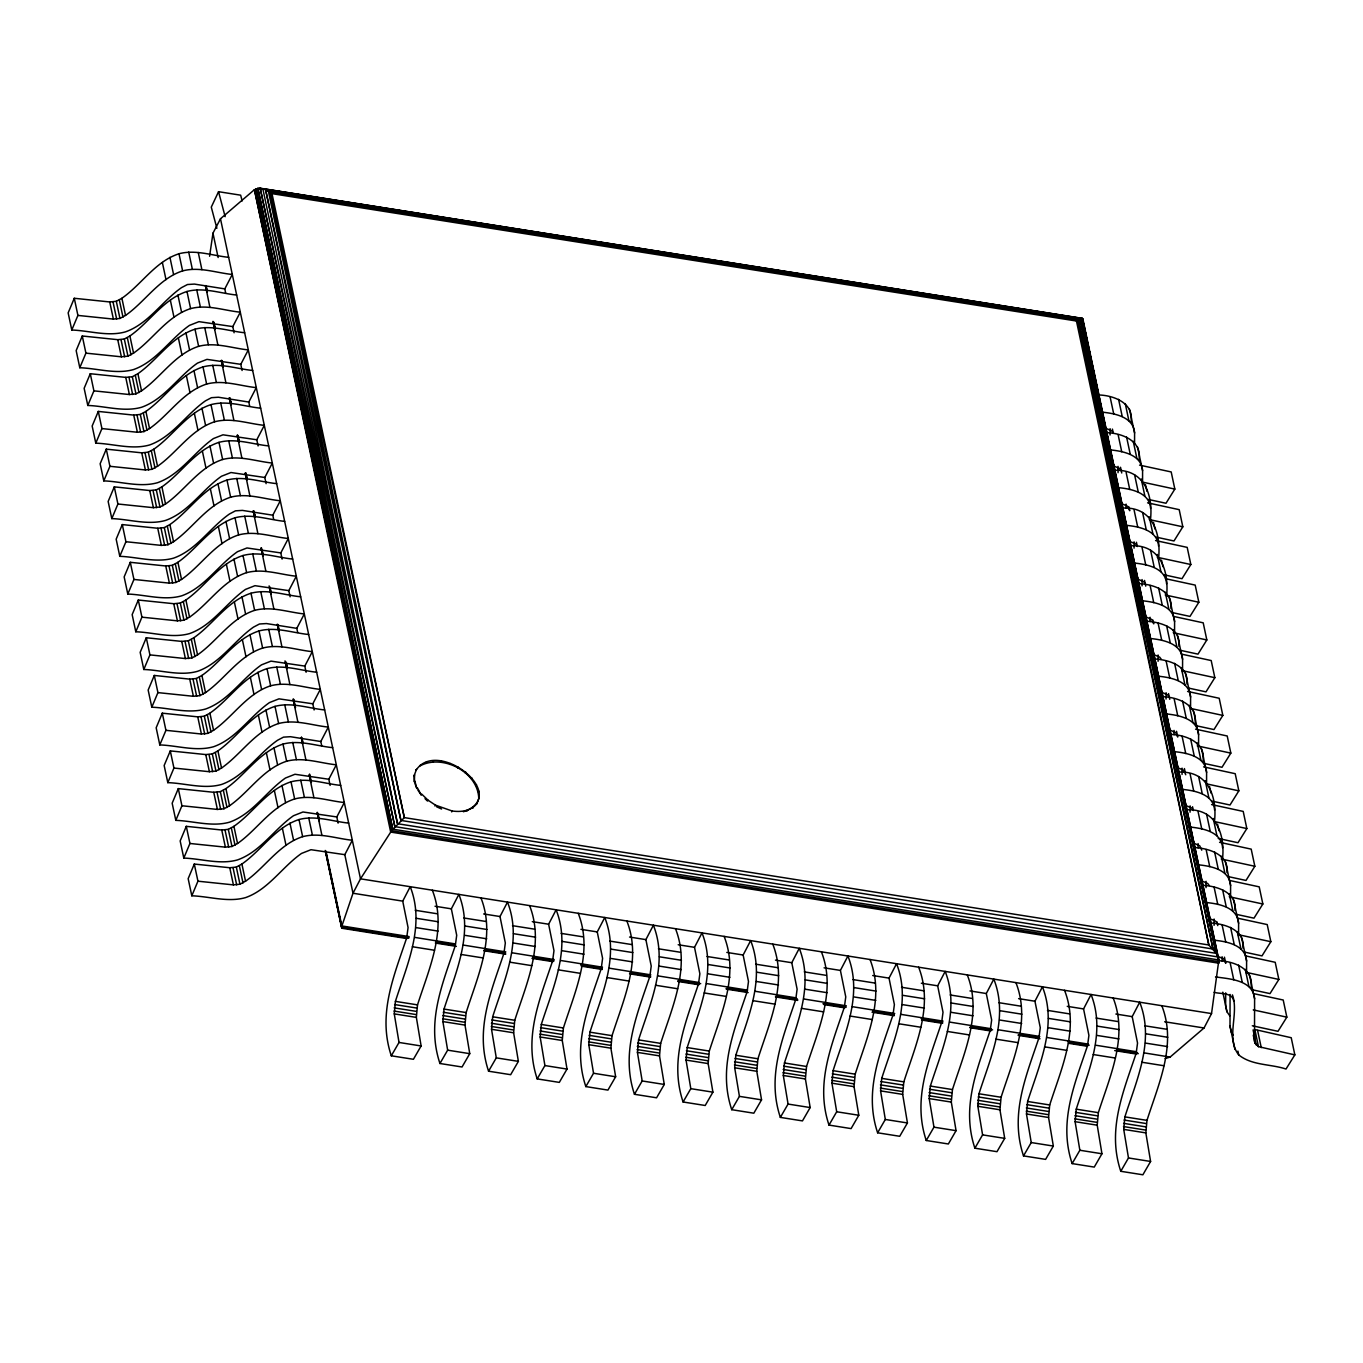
<?xml version="1.0" encoding="UTF-8"?>
<svg xmlns="http://www.w3.org/2000/svg" width="1363" height="1363" viewBox="0 0 1363 1363"><rect width="100%" height="100%" fill="white"/><g stroke="black" fill="none" stroke-linecap="round" stroke-linejoin="round"><path stroke-width="1.5" d="M1110.061 435.001L1110.078 428.663M1113.656 469.008L1113.656 464.783M1118.052 472.705L1118.069 466.385M1126.059 508.331L1126.077 504.106M1129.654 544.45L1129.671 540.225M1130.932 422.155C1134.561 403.073 1113.418 395.083 1097.948 394.963M1134.067 548.147L1134.084 541.827M1134.561 443.52L1134.595 432.974L1129.501 409.258M1137.662 582.171L1137.662 577.946M1138.94 459.876C1142.569 440.794 1121.425 432.804 1105.938 432.684M1142.058 585.869L1142.075 579.548M1142.569 481.241L1142.586 470.695L1137.509 446.962M1145.653 621.988L1145.653 617.78M1150.065 621.477L1150.082 617.269M1150.559 518.962C1153.166 493.202 1143.046 468.548 1113.946 470.405M1158.073 661.311L1158.09 654.99M1158.567 558.796C1161.225 532.763 1152.229 506.048 1121.953 508.126M1166.064 699.032L1166.081 692.694M1166.558 596.517C1169.215 570.484 1160.237 543.769 1129.944 545.83M1170.953 608.648C1173.339 590.4 1152.399 584.063 1137.952 583.551M1174.071 734.64L1174.088 730.415M1174.565 632.125L1174.599 621.579L1169.505 597.846M1178.944 646.369C1181.346 628.122 1160.407 621.784 1145.942 621.272M1182.062 774.457L1182.079 768.136M1182.556 671.942L1182.59 659.3L1177.513 635.567M1185.657 808.48L1185.674 804.255M1186.952 684.09C1189.354 665.843 1168.415 659.488 1153.95 658.993M1190.069 812.178L1190.086 805.857M1190.563 707.55L1190.598 697.021L1185.52 673.288M1193.664 846.202L1193.681 841.976M1194.942 723.906C1198.571 704.824 1177.428 696.834 1161.957 696.714M1198.077 847.786L1198.094 843.578M1198.571 745.271L1198.605 734.725L1193.511 710.992M1201.655 886.018L1201.672 881.81M1202.95 761.627C1206.579 742.545 1185.435 734.555 1169.948 734.436M1206.068 887.62L1206.085 881.299M1206.579 782.992L1206.596 772.446L1201.519 748.713M1209.663 921.627L1209.68 917.418M1214.075 925.341L1214.092 919.02M1214.569 820.713C1217.176 794.953 1207.056 770.299 1177.956 772.157M1222.083 960.949L1222.083 956.741M1222.577 858.434C1225.167 832.674 1215.063 808.02 1185.963 809.878M1225.678 992.86L1225.644 1005.502L1226.921 1011.738L1229.767 1015.81M1226.956 872.678C1229.358 854.431 1208.419 848.093 1193.954 847.582M1233.191 1035.028L1231.3 1032.302L1230.005 1026.083L1230.09 994.445M1230.568 898.251L1230.602 885.609L1225.524 861.876M1232.425 994.871C1239.257 1013.919 1225.558 1038.01 1238.711 1054.894C1251.898 1065.627 1270.555 1063.89 1286.008 1069.035L1294.85 1054.877L1291.221 1037.72L1254.846 1029.508L1258.475 1046.648L1294.85 1054.877M1234.963 910.399C1237.348 892.152 1216.409 885.814 1201.962 885.303M1238.575 935.972L1238.609 923.33L1233.515 899.597M1242.954 948.12C1245.356 929.873 1224.417 923.518 1209.952 923.024M1246.566 973.693L1246.6 961.051L1241.523 937.318M1250.961 987.936C1254.573 968.854 1233.43 960.864 1217.96 960.745M1249.513 975.039L1254.607 998.772L1254.488 1040.94L1254.965 1043.172L1258.475 1046.648M391.3 1055.797L399.018 1042.456L394.265 1013.885L395.406 1001.379C407.06 964.697 425.426 925.443 410.229 886.7L402.732 901.13L408.065 927.573L406.702 937.829C393.532 977.084 377.517 1014.481 391.3 1055.797L413.415 1059.29L421.116 1045.966L416.362 1017.394L417.521 1004.872C429.175 968.19 447.541 928.936 432.344 890.209M439.942 1063.498L447.643 1050.157L442.89 1021.586L444.031 1009.08C455.702 972.398 474.068 933.144 458.871 894.401L451.357 908.831L456.707 935.274L455.327 945.53C442.157 984.785 426.159 1022.182 439.942 1063.498L462.04 1066.99L469.758 1053.667L465.004 1025.095L466.146 1012.573C477.8 975.891 496.166 936.637 480.969 897.91M488.567 1071.199L496.285 1057.858L491.532 1029.286L492.673 1016.781C504.327 980.099 522.693 940.828 507.496 902.102L500 916.532L505.332 942.975L503.969 953.231C490.782 992.485 474.784 1029.883 488.567 1071.199L510.665 1074.691L518.383 1061.368L513.63 1032.796L514.771 1020.274C526.442 983.592 544.808 944.338 529.594 905.611M537.192 1078.9L544.91 1065.559L540.157 1036.987L541.298 1024.465C552.969 987.8 571.336 948.529 556.121 909.803L548.625 924.216L553.974 950.675L552.594 960.932C539.424 1000.186 523.409 1037.567 537.192 1078.9L559.307 1082.392L567.008 1069.069L562.272 1040.497L563.413 1027.975C575.067 991.293 593.433 952.038 578.236 913.312M585.834 1086.584L593.535 1073.26L588.782 1044.688L589.94 1032.166C601.594 995.501 619.961 956.23 604.763 917.503L597.25 931.917L602.599 958.376L601.219 968.633C588.049 1007.887 572.051 1045.268 585.834 1086.584L607.932 1090.093L615.65 1076.77L610.897 1048.181L612.038 1035.676C623.692 998.994 642.058 959.739 626.861 921.013M634.459 1094.285L642.177 1080.961L637.424 1052.389L638.566 1039.867C650.219 1003.202 668.586 963.931 653.388 925.204L645.892 939.618L651.224 966.077L649.861 976.317C636.674 1015.588 620.676 1052.969 634.459 1094.285L656.574 1097.794L664.275 1084.454L659.522 1055.882L660.663 1043.377C672.334 1006.695 690.7 967.44 675.503 928.714M683.084 1101.986L690.802 1088.662L686.049 1060.09L687.191 1047.568C698.861 1010.903 717.228 971.632 702.013 932.905L694.517 947.319L699.866 973.778L698.486 984.018C685.316 1023.289 669.301 1060.67 683.084 1101.986L705.199 1105.495L712.9 1092.155L708.164 1063.583L709.305 1051.077C720.959 1014.396 739.325 975.141 724.128 936.398M731.727 1109.686L739.428 1096.363L734.691 1067.791L735.833 1055.269C747.486 1018.604 765.853 979.333 750.655 940.606L743.142 955.02L748.491 981.479L747.111 991.719C733.941 1030.99 717.943 1068.371 731.727 1109.686L753.824 1113.196L761.542 1099.856L756.789 1071.284L757.93 1058.778C769.584 1022.097 787.95 982.842 772.753 944.099M780.352 1117.387L788.07 1104.064L783.316 1075.492L784.458 1062.97C796.111 1026.288 814.478 987.033 799.28 948.307L791.784 962.721L797.116 989.18L795.753 999.42C782.583 1038.691 766.568 1076.071 780.352 1117.387L802.466 1120.897L810.167 1107.557L805.414 1078.985L806.555 1066.479C818.226 1029.798 836.592 990.526 821.395 951.8M828.994 1125.088L836.695 1111.765L831.941 1083.193L833.083 1070.671C844.753 1033.989 863.12 994.734 847.922 956.008L840.409 970.422L845.759 996.881L844.379 1007.121C831.209 1046.375 815.193 1083.772 828.994 1125.088L851.091 1128.598L858.792 1115.258L854.056 1086.686L855.197 1074.163C866.851 1037.499 885.217 998.227 870.02 959.501M877.619 1132.789L885.32 1119.466L880.583 1090.894L881.725 1078.372C893.378 1041.69 911.745 1002.435 896.547 963.709L889.034 978.123L894.384 1004.582L893.021 1014.822C879.834 1054.076 863.835 1091.473 877.619 1132.789L899.716 1136.282L907.434 1122.959L902.681 1094.387L903.822 1081.864C915.493 1045.2 933.859 1005.928 918.645 967.202M926.244 1140.49L933.962 1127.167L929.208 1098.595L930.35 1086.072C942.003 1049.391 960.37 1010.136 945.172 971.41L937.676 985.824L943.009 1012.283L941.646 1022.523C928.476 1061.777 912.46 1099.174 926.244 1140.49L948.358 1143.983L956.059 1130.66L951.306 1102.088L952.464 1089.565C964.118 1052.9 982.484 1013.629 967.287 974.903M974.886 1148.191L982.587 1134.868L977.833 1106.279L978.975 1093.773C990.645 1057.092 1009.012 1017.837 993.814 979.111L986.301 993.525L991.651 1019.984L990.271 1030.224C977.101 1069.478 961.102 1106.875 974.886 1148.191L996.983 1151.684L1004.701 1138.361L999.948 1109.789L1001.089 1097.266C1012.743 1060.601 1031.11 1021.33 1015.912 982.604M1023.511 1155.892L1031.229 1142.552L1026.475 1113.98L1027.617 1101.474C1039.27 1064.793 1057.637 1025.538 1042.439 986.812L1034.943 1001.226L1040.276 1027.685L1038.913 1037.925C1025.726 1077.179 1009.727 1114.576 1023.511 1155.892L1045.608 1159.385L1053.326 1146.062L1048.573 1117.49L1049.714 1104.967C1061.385 1068.302 1079.752 1029.031 1064.537 990.305M1072.136 1163.593L1079.854 1150.253L1075.1 1121.681L1076.242 1109.175C1087.913 1072.494 1106.279 1033.239 1091.064 994.496L1083.568 1008.927L1088.918 1035.369L1087.538 1045.625C1074.368 1084.88 1058.352 1122.277 1072.136 1163.593L1094.25 1167.086L1101.951 1153.762L1097.215 1125.191L1098.357 1112.668C1110.01 1075.986 1128.377 1036.732 1113.179 998.006M1120.778 1171.294L1128.479 1157.954L1123.725 1129.382L1124.884 1116.876C1136.538 1080.195 1154.904 1040.94 1139.707 1002.197L1132.193 1016.628L1137.543 1043.07L1136.163 1053.326C1122.993 1092.581 1106.995 1129.978 1120.778 1171.294L1142.875 1174.787L1150.593 1161.463L1145.84 1132.892L1146.982 1120.369C1158.635 1083.687 1177.002 1044.433 1161.804 1005.707M209.578 256.244L212.969 233.175L220.482 218.762L254.421 189.678L260.197 188.213L1082.375 318.38L1218.863 959.978L1211.537 1013.578L1204.04 1027.992L1170.101 1057.075L1165.109 1058.591M414.113 775.734L414.591 774.831L414.386 781.987L414.113 775.734L416.516 769.345L416.056 770.248C437.404 737.468 511.278 795.259 463.42 811.752M476.811 803.88L479.214 797.491M228.66 257.334C212.219 255.614 195.505 249.344 178.979 253.757C155.416 261.338 141.531 284.56 121.903 298.258L116.315 301.291L109.739 301.956L74.284 298.276L68.15 312.877L71.779 330.016C89.6 330.647 107.83 336.814 125.481 331.856C148.414 323.798 162.129 301.189 181.466 287.661L187.464 284.526L194.398 284.083L224.793 288.888L225.662 293.011M71.779 330.016L77.912 315.415L74.284 298.276M236.668 295.055C220.227 293.335 203.513 287.048 186.987 291.478C163.424 299.059 149.521 322.281 129.894 335.979L124.306 339.012L117.746 339.677L82.274 335.997L76.158 350.581L79.787 367.737C97.591 368.368 115.838 374.535 133.489 369.577C156.404 361.519 170.136 338.91 189.474 325.382L198.964 321.651L232.8 326.609L234.095 332.776M79.787 367.737L85.92 353.136L82.274 335.997M244.659 332.759C228.217 331.056 211.504 324.769 194.994 329.199C171.431 336.78 157.529 360.002 137.902 373.701L132.313 376.733L125.754 377.381L90.282 373.718L84.148 388.302L87.794 405.458C105.598 406.089 123.829 412.256 141.479 407.298C164.412 399.24 178.127 376.614 197.482 363.103L206.972 359.372L240.791 364.33L242.103 370.497M87.794 405.458L93.911 390.857L90.282 373.718M252.666 370.48C236.225 368.777 219.511 362.49 202.985 366.903C179.422 374.501 165.519 397.723 145.892 411.422L140.304 414.437L133.744 415.102L98.289 411.422L92.156 426.023L95.785 443.162C113.606 443.793 131.836 449.96 149.487 445.002C172.42 436.961 186.135 414.335 205.472 400.824L211.452 397.689L218.404 397.229L248.799 402.051L249.668 406.157M95.785 443.162L101.918 428.578L98.289 411.422M260.657 408.201C244.233 406.498 227.519 400.211 210.992 404.624C187.43 412.222 173.527 435.444 153.9 449.143L148.311 452.158L141.752 452.823L106.28 449.143L100.146 463.744L103.792 480.883C121.597 481.514 139.827 487.681 157.495 482.723C180.41 474.665 194.142 452.056 213.48 438.545L222.97 434.814L256.789 439.772L258.101 445.94M103.792 480.883L109.926 466.299L106.28 449.143M268.664 445.922C252.223 444.219 235.509 437.932 218.983 442.345C195.437 449.943 181.535 473.165 161.907 486.864L156.319 489.879L149.743 490.544L114.288 486.864L108.154 501.465L111.8 518.604C129.604 519.235 147.834 525.402 165.485 520.445C188.418 512.386 202.133 489.777 221.47 476.266L230.96 472.518L264.797 477.493L266.109 483.661M111.8 518.604L117.917 504.003L114.288 486.864M276.672 483.644C260.231 481.94 243.517 475.653 226.991 480.066C203.428 487.664 189.525 510.886 169.898 524.568L164.31 527.6L157.75 528.265L122.295 524.585L116.162 539.186L119.791 556.325C137.612 556.956 155.842 563.123 173.493 558.166C196.408 550.107 210.141 527.498 229.478 513.987L235.458 510.835L242.41 510.392L272.804 515.197L273.673 519.32M119.791 556.325L125.924 541.724L122.295 524.585M284.663 521.365C268.238 519.661 251.508 513.374 234.998 517.787C211.435 525.385 197.533 548.59 177.906 562.289L172.317 565.321L165.758 565.986L130.286 562.306L124.152 576.907L127.798 594.047C145.602 594.677 163.833 600.844 181.483 595.887C204.416 587.828 218.131 565.219 237.486 551.691L246.976 547.96L280.795 552.918L282.107 559.103M127.798 594.047L133.932 579.445L130.286 562.306M292.67 559.086C276.229 557.365 259.515 551.078 242.989 555.508C219.426 563.089 205.54 586.311 185.896 600.01L180.325 603.042L173.748 603.707L138.293 600.027L132.16 614.611L135.789 631.768C153.61 632.398 171.84 638.566 189.491 633.608C212.424 625.549 226.139 602.94 245.476 589.412L254.966 585.681L288.803 590.639L290.115 596.807M135.789 631.768L141.922 617.166L138.293 600.027M300.678 596.807C284.237 595.086 267.523 588.799 250.996 593.229C227.434 600.81 213.531 624.033 193.904 637.731L188.315 640.763L181.756 641.411L146.284 637.748L140.168 652.332L143.797 669.489C161.601 670.119 179.848 676.287 197.499 671.329C220.414 663.27 234.146 640.661 253.484 627.133L259.464 623.998L266.415 623.555L296.81 628.36L297.679 632.483M143.797 669.489L149.93 654.887L146.284 637.748M308.668 634.511C292.227 632.807 275.513 626.52 259.004 630.95C235.441 638.531 221.539 661.754 201.911 675.452L196.323 678.484L189.747 679.132L154.292 675.452L148.158 690.053L151.804 707.21C169.608 707.84 187.838 713.991 205.489 709.05C228.422 700.991 242.137 678.365 261.492 664.854L270.981 661.123L304.801 666.081L306.113 672.249M151.804 707.21L157.921 692.608L154.292 675.452M316.676 672.232C300.235 670.528 283.521 664.241 266.995 668.654C243.432 676.252 229.529 699.475 209.902 713.173L204.314 716.188L197.754 716.853L162.299 713.173L156.166 727.774L159.795 744.914C177.616 745.544 195.846 751.712 213.497 746.754C236.412 738.712 250.145 716.086 269.482 702.575L278.972 698.844L312.808 703.802L314.12 709.97M159.795 744.914L165.928 730.329L162.299 713.173M324.667 709.953C308.242 708.249 291.529 701.962 275.002 706.375C251.439 713.973 237.537 737.196 217.91 750.894L212.321 753.909L205.762 754.574L170.29 750.894L164.156 765.495L167.802 782.635C185.607 783.265 203.837 789.433 221.505 784.475C244.42 776.416 258.152 753.807 277.49 740.296L283.47 737.144L290.404 736.702L320.799 741.523L321.685 745.629M167.802 782.635L173.936 768.051L170.29 750.894M332.674 747.674C316.233 745.97 299.519 739.683 282.993 744.096C259.447 751.695 245.544 774.917 225.917 788.598L220.329 791.63L213.752 792.295L178.297 788.615L172.164 803.216L175.81 820.356C193.614 820.986 211.844 827.154 229.495 822.196C252.428 814.137 266.143 791.528 285.48 778.017L294.97 774.269L328.807 779.244L330.119 785.412M175.81 820.356L181.926 805.754L178.297 788.615M340.682 785.395C324.241 783.691 307.527 777.404 291.001 781.817C267.438 789.416 253.535 812.621 233.908 826.319L228.32 829.351L221.76 830.016L186.288 826.336L180.172 840.937L183.801 858.077C201.622 858.707 219.852 864.875 237.503 859.917C260.418 851.858 274.15 829.249 293.488 815.721L302.978 811.99L336.814 816.948L338.109 823.133M183.801 858.077L189.934 843.476L186.288 826.336M348.672 823.116C332.248 821.395 315.517 815.125 299.008 819.538C275.445 827.12 261.543 850.342 241.915 864.04L236.327 867.072L229.768 867.737L194.296 864.057L188.162 878.658L191.808 895.798C209.612 896.428 227.842 902.596 245.493 897.638C268.426 889.579 282.141 866.97 301.496 853.442L310.985 849.711L344.805 854.669L353 893.242L341.602 926.789L341.943 928.254L345.095 927.641M191.808 895.798L197.942 881.197L194.296 864.057M242.171 200.957L240.655 195.182L218.54 191.689L211.282 207.125L216.87 228.268M224.793 288.888L232.289 274.474C215.865 272.77 199.151 266.484 182.625 270.896C159.062 278.495 145.16 301.717 125.532 315.415L119.944 318.431L113.385 319.095L77.912 315.415M232.8 326.609L240.297 312.195C223.856 310.491 207.142 304.205 190.616 308.617C167.07 316.216 153.167 339.421 133.54 353.119L127.952 356.152L121.375 356.816L85.92 353.136M240.791 364.33L248.305 349.916C231.863 348.195 215.15 341.926 198.623 346.338C175.06 353.92 161.158 377.142 141.531 390.84L135.942 393.873L129.383 394.537L93.911 390.857M248.799 402.051L256.295 387.637C239.871 385.916 223.14 379.63 206.631 384.059C183.068 391.641 169.165 414.863 149.538 428.561L143.95 431.594L137.39 432.258L101.918 428.578M256.789 439.772L264.303 425.358C247.862 423.637 231.148 417.351 214.621 421.78C191.059 429.362 177.173 452.584 157.529 466.282L151.94 469.315L145.381 469.962L109.926 466.299M264.797 477.493L272.31 463.062C255.869 461.358 239.155 455.072 222.629 459.501C199.066 467.083 185.164 490.305 165.536 504.003L159.948 507.019L153.389 507.683L117.917 504.003M272.804 515.197L280.301 500.783C263.86 499.079 247.146 492.793 230.637 497.205C207.074 504.804 193.171 528.026 173.544 541.724L167.956 544.74L161.379 545.404L125.924 541.724M280.795 552.918L288.309 538.504C271.867 536.801 255.154 530.514 238.627 534.926C215.064 542.525 201.162 565.747 181.535 579.445L175.946 582.461L169.387 583.125L133.932 579.445M288.803 590.639L296.299 576.225C279.875 574.522 263.161 568.235 246.635 572.647C223.072 580.246 209.169 603.468 189.542 617.149L183.954 620.182L177.394 620.846L141.922 617.166M296.81 628.36L304.307 613.946C287.866 612.243 271.152 605.956 254.625 610.368C231.08 617.967 217.177 641.172 197.55 654.87L191.962 657.903L185.385 658.568L149.93 654.887M304.801 666.081L312.314 651.667C295.873 649.947 279.159 643.66 262.633 648.089C239.07 655.671 225.168 678.893 205.54 692.591L199.952 695.624L193.393 696.289L157.921 692.608M312.808 703.802L320.305 689.388C303.881 687.668 287.15 681.381 270.641 685.81C247.078 693.392 233.175 716.614 213.548 730.312L207.96 733.345L201.4 734.01L165.928 730.329M320.799 741.523L328.313 727.092C311.871 725.389 295.158 719.102 278.631 723.532C255.068 731.113 241.166 754.335 221.539 768.033L215.95 771.066L209.391 771.714L173.936 768.051M328.807 779.244L336.32 764.813C319.879 763.11 303.165 756.823 286.639 761.236C263.076 768.834 249.173 792.056 229.546 805.754L223.958 808.77L217.399 809.435L181.926 805.754M336.814 816.948L344.311 802.534C327.87 800.831 311.156 794.544 294.647 798.957C271.084 806.555 257.181 829.777 237.554 843.476L231.966 846.491L225.389 847.156L189.934 843.476M344.805 854.669L352.318 840.255C335.877 838.552 319.163 832.265 302.637 836.678C279.074 844.276 265.172 867.498 245.544 881.197L239.956 884.212L233.397 884.877L197.942 881.197M420.52 765.001L420.043 765.904C442.719 753.603 478.038 772.105 478.754 798.394M425.852 763.007L426.312 762.104M414.863 781.084L416.857 788.598L415.016 783.64M433.042 761.747L433.519 760.844M417.317 787.695L421.32 795.089L417.964 790.216M441.169 762.207L441.629 761.304M421.797 794.186L427.982 800.149L427.505 801.052L425.035 798.667M449.637 764.37L450.097 763.467M434.984 806.044L435.444 805.141L427.982 800.149M457.883 768.068L458.36 767.182M465.362 773.077L465.839 772.174M451.698 811.905L452.175 811.002C461.12 812.263 471.785 811.036 477.289 802.977M471.547 779.023L472.007 778.12M476.011 785.531L476.488 784.628M467.015 811.121L467.492 810.218M478.481 792.142L478.941 791.239M472.825 808.225L473.285 807.322M1139.57 465.124L1171.192 471.939L1174.838 489.096L1165.995 503.254L1148.208 499.42M1147.578 502.828L1179.199 509.66L1182.828 526.817L1173.986 540.975L1156.199 537.141M1155.568 540.549L1187.19 547.381L1190.836 564.521L1181.994 578.696L1164.206 574.845M1165.552 578.696L1195.198 585.102L1198.844 602.242L1189.984 616.417L1172.197 612.566M1173.56 616.417L1203.205 622.823L1206.834 639.963L1197.992 654.138L1180.205 650.287M1181.551 654.138L1211.196 660.544L1214.842 677.684L1205.999 691.859L1188.212 688.008M1187.582 691.433L1219.204 698.265L1222.832 715.405L1213.99 729.563L1196.203 725.729M1195.572 729.154L1227.211 735.986L1230.84 753.126L1221.998 767.284L1204.21 763.45M1203.58 766.858L1235.202 773.69L1238.848 790.847L1230.005 805.005L1212.218 801.171M1211.588 804.579L1243.209 811.411L1246.838 828.568L1237.996 842.726L1218.232 838.466M1219.578 842.3L1251.2 849.132L1254.846 866.272L1246.003 880.447L1228.216 876.596M1229.562 880.447L1259.208 886.853L1262.854 903.993L1253.994 918.168L1236.207 914.317M1237.57 918.168L1267.215 924.574L1270.844 941.714L1262.002 955.889L1244.215 952.038M1245.561 955.889L1275.206 962.295L1278.852 979.435L1270.009 993.61L1252.222 989.759M1253.568 993.61L1283.213 1000.016L1286.842 1017.156L1278 1031.314L1252.307 1025.777M755.375 267.012L1082.852 318.857L1219.05 961.699L391.624 830.697L255.92 188.758L392.748 829.181L1218.863 959.978L1216.239 953.35L1208.828 944.985L404.334 817.613L391.624 830.697L360.496 878.828L353 893.242L402.732 901.13M1218.011 956.945L394.844 826.625L260.197 188.213L265.598 189.713L271.987 193.648L1076.463 321.021L1082.375 318.38L1218.948 963.215L390.687 832.077L254.421 189.678L391.624 830.697M392.748 829.181L257.863 188.23L587.453 240.416M591.644 241.081L673.509 254.046M677.718 254.711L751.183 266.347M1082.375 318.38L1216.239 953.35L1081.506 318.329L262.82 188.707L397.502 823.712L265.598 189.713L1080.297 318.703L1216.239 953.35L397.502 823.712L260.197 188.213M1080.297 318.703L1213.036 949.023L1078.815 319.453L268.358 191.127L400.909 820.424L270.232 192.336L1077.656 320.169L1213.036 949.023L400.909 820.424L265.598 189.713M1101.577 412.103C1114.576 413.347 1133.522 416.771 1134.595 432.974M1109.584 449.824C1122.584 451.068 1141.513 454.492 1142.586 470.695M1117.575 487.545C1130.574 488.772 1149.52 492.213 1150.593 508.416M1125.582 525.266C1138.582 526.493 1157.511 529.917 1158.584 546.137M1133.59 562.987C1146.59 564.214 1165.518 567.638 1166.592 583.858M1141.581 600.708C1154.58 601.935 1173.526 605.359 1174.599 621.579M1149.588 638.429C1162.588 639.656 1181.517 643.08 1182.59 659.3M1157.596 676.133C1170.578 677.377 1189.524 680.801 1190.598 697.021M1165.586 713.854C1178.586 715.098 1197.532 718.522 1198.605 734.725M1173.594 751.575C1186.594 752.819 1205.522 756.244 1206.596 772.446M1181.585 789.296C1194.584 790.523 1213.53 793.965 1214.603 810.167M1189.592 827.017C1202.592 828.244 1221.521 831.669 1222.594 847.888M1197.6 864.738C1210.583 865.965 1229.528 869.39 1230.602 885.609M1205.591 902.459C1218.59 903.686 1237.536 907.111 1238.609 923.33M1213.598 940.163C1226.598 941.407 1245.526 944.832 1246.6 961.051M1215.523 976.93C1229.716 978.941 1252.989 979.98 1254.607 998.772M1214.092 992.315C1220.311 994.172 1232.391 992.162 1233.754 1001.055M1211.537 1013.578L360.496 878.828L220.482 218.762M435.036 906.242L451.357 908.831M483.661 913.943L500 916.532M532.303 921.644L548.625 924.216M580.928 929.345L597.25 931.917M629.553 937.045L645.892 939.618M678.195 944.746L694.517 947.319M726.82 952.43L743.142 955.02M775.462 960.131L791.784 962.721M824.087 967.832L840.409 970.422M872.712 975.533L889.034 978.123M921.354 983.234L937.676 985.824M969.979 990.935L986.301 993.525M1018.604 998.636L1034.943 1001.226M1067.246 1006.337L1083.568 1008.927M1115.871 1014.038L1132.193 1016.628M1164.666 1021.756L1204.04 1027.992M415.238 910.28L437.336 913.789M463.863 917.981L485.978 921.473M512.505 925.681L534.603 929.174M561.13 933.382L583.228 936.875M609.755 941.083L631.87 944.576M658.397 948.784L680.495 952.277M707.022 956.485L729.12 959.978M755.647 964.186L777.762 967.679M804.289 971.887L826.387 975.38M852.914 979.571L875.029 983.081M901.539 987.272L923.654 990.782M950.181 994.973L972.279 998.483M998.806 1002.674L1020.921 1006.184M1047.448 1010.375L1069.546 1013.885M1096.073 1018.076L1118.171 1021.586M1144.699 1025.777L1166.813 1029.269M416.192 918.287L438.29 921.78M464.817 925.988L486.932 929.481M513.459 933.689L535.557 937.182M562.084 941.39L584.182 944.883M610.709 949.091L632.824 952.584M659.351 956.792L681.449 960.285M707.976 964.493L730.091 967.986M756.601 972.177L778.716 975.687M805.243 979.878L827.341 983.387M853.868 987.579L875.983 991.088M902.51 995.28L924.608 998.789M951.135 1002.981L973.233 1006.49M999.76 1010.682L1021.875 1014.191M1048.403 1018.382L1070.5 1021.875M1097.028 1026.083L1119.125 1029.576M1145.653 1033.784L1167.767 1037.277M416.005 927.607L438.102 931.099M464.63 935.291L486.744 938.8M513.272 942.992L535.369 946.501M561.897 950.693L584.011 954.202M610.522 958.393L632.636 961.903M659.164 966.094L681.261 969.604M707.789 973.795L729.904 977.305M756.431 981.496L778.529 984.989M805.056 989.197L827.154 992.69M853.681 996.898L875.796 1000.391M902.323 1004.599L924.421 1008.092M950.948 1012.3L973.046 1015.793M999.573 1020.001L1021.688 1023.494M1048.215 1027.702L1070.313 1031.195M1096.84 1035.403L1118.955 1038.896M1145.465 1043.087L1167.58 1046.597M409.104 936.585L341.84 925.937L325.961 851.091M414.693 937.386L455.344 943.912M463.318 945.07L505.809 951.902M511.96 952.771L554.162 959.552M560.585 960.472L602.497 967.202M609.227 968.173L650.85 974.869M657.852 975.874L679.95 979.384M680.29 979.52L699.202 982.519M706.477 983.575L747.554 990.168M755.119 991.276L795.907 997.835M803.744 998.977L846.355 1005.826M852.369 1006.678L894.707 1013.476M901.011 1014.379L943.06 1021.126M949.636 1022.08L991.412 1028.775M998.261 1029.781L1020.376 1033.273M1020.836 1033.444L1039.765 1036.442M1046.903 1037.482L1088.117 1044.092M1095.528 1045.182L1136.469 1051.742M1144.17 1052.883L1170.101 1057.075M408.798 937.437L341.602 926.789L325.757 851.858M436.109 941.765L455.003 944.746M484.41 949.415L505.4 952.737M532.712 957.047L553.702 960.387M581.013 964.697L602.003 968.02M631.41 972.688L650.304 975.669M679.711 980.321L700.701 983.66M728.012 987.971L746.907 990.969M776.314 995.62L797.304 998.943M824.615 1003.27L845.605 1006.593M872.916 1010.92L893.907 1014.242M921.218 1018.57L942.208 1021.892M971.615 1026.543L992.605 1029.866M1019.916 1034.193L1038.81 1037.192M1068.217 1041.843L1089.207 1045.165M1116.518 1049.493L1137.509 1052.815M395.457 935.614L399.649 936.279M834.054 1005.059L838.245 1005.724M1075.39 1043.274L1079.581 1043.939M1083.789 1044.603L1087.981 1045.268M408.832 938.153L341.568 927.504L325.212 850.444M436.16 942.48L455.072 945.479M484.512 950.147L505.52 953.47M532.848 957.797L553.872 961.119M581.2 965.447L602.225 968.786M629.553 973.114L650.577 976.436M677.905 980.764L698.912 984.086M726.24 988.414L747.265 991.753M776.689 996.404L797.713 999.726M822.945 1003.73L846.065 1007.393M873.393 1011.721L894.418 1015.043M921.746 1019.371L942.753 1022.693M970.081 1027.021L991.105 1030.36M1018.434 1034.687L1039.458 1038.01M1068.882 1042.661L1087.81 1045.66M1117.234 1050.328L1138.258 1053.65M407.026 938.562L341.943 928.254L325.655 851.415M435.359 943.043L456.349 946.365M483.644 950.693L505.724 954.185M531.928 958.342L552.918 961.665M581.32 966.163L602.327 969.485M629.621 973.812L650.628 977.135M677.922 981.445L698.929 984.768M726.223 989.095L748.151 992.571M775.445 996.898L797.628 1000.408M823.729 1004.531L844.719 1007.853M872.013 1012.181L894.213 1015.691M921.507 1020.018L942.515 1023.34M969.809 1027.668L990.816 1030.99M1018.11 1035.318L1039.969 1038.776M1068.507 1043.291L1087.401 1046.29M1114.713 1050.6L1136.538 1054.059M412.376 946.74L434.49 950.25M461.001 954.441L483.115 957.95M509.643 962.142L531.74 965.651M558.268 969.843L580.382 973.352M606.91 977.544L629.007 981.053M655.535 985.245L677.632 988.754M704.16 992.945L726.275 996.438M752.802 1000.646L774.9 1004.139M801.427 1008.347L823.525 1011.84M850.052 1016.048L872.167 1019.541M898.694 1023.749L920.792 1027.242M947.319 1031.45L969.434 1034.943M995.944 1039.151L1018.059 1042.644M1044.586 1046.852L1066.684 1050.345M1093.211 1054.536L1115.326 1058.046M1141.853 1062.237L1163.951 1065.747M395.406 1001.379L417.521 1004.872M444.031 1009.08L466.146 1012.573M492.673 1016.781L514.771 1020.274M541.298 1024.465L563.413 1027.975M589.94 1032.166L612.038 1035.676M638.566 1039.867L660.663 1043.377M687.191 1047.568L709.305 1051.077M735.833 1055.269L757.93 1058.778M784.458 1062.97L806.555 1066.479M833.083 1070.671L855.197 1074.163M881.725 1078.372L903.822 1081.864M930.35 1086.072L952.464 1089.565M978.975 1093.773L1001.089 1097.266M1027.617 1101.474L1049.714 1104.967M1076.242 1109.175L1098.357 1112.668M1124.884 1116.876L1146.982 1120.369M394.606 1004.548L416.72 1008.041M443.248 1012.249L465.345 1015.742M491.873 1019.95L513.987 1023.443M540.515 1027.651L562.612 1031.144M589.14 1035.335L611.237 1038.845M637.765 1043.036L659.879 1046.545M686.407 1050.737L708.504 1054.246M735.032 1058.438L757.129 1061.947M783.657 1066.139L805.772 1069.648M832.299 1073.84L854.397 1077.349M880.924 1081.541L903.039 1085.033M929.549 1089.241L951.664 1092.734M978.191 1096.942L1000.289 1100.435M1026.816 1104.643L1048.931 1108.136M1075.458 1112.344L1097.556 1115.837M1124.083 1120.045L1146.181 1123.538M394.146 1007.87L416.243 1011.363M442.771 1015.554L464.868 1019.064M491.396 1023.255L513.51 1026.765M540.038 1030.956L562.135 1034.466M588.663 1038.657L610.76 1042.167M637.288 1046.358L659.402 1049.868M685.93 1054.059L708.027 1057.569M734.555 1061.76L756.652 1065.253M783.18 1069.461L805.294 1072.954M831.822 1077.162L853.92 1080.655M880.447 1084.863L902.562 1088.355M929.089 1092.564L951.187 1096.056M977.714 1100.265L999.812 1103.757M1026.339 1107.966L1048.454 1111.458M1074.981 1115.667L1097.079 1119.159M1123.606 1123.351L1145.704 1126.86M394.026 1011.056L416.124 1014.566M442.651 1018.757L464.749 1022.267M491.276 1026.458L513.391 1029.968M539.918 1034.159L562.016 1037.669M588.543 1041.86L610.641 1045.37M637.168 1049.561L659.283 1053.054M685.81 1057.262L707.908 1060.755M734.436 1064.963L756.533 1068.456M783.061 1072.664L805.175 1076.157M831.703 1080.365L853.8 1083.858M880.328 1088.066L902.442 1091.559M928.97 1095.767L951.067 1099.26M977.595 1103.468L999.692 1106.96M1026.22 1111.152L1048.334 1114.661M1074.862 1118.853L1096.959 1122.362M1123.487 1126.554L1145.584 1130.063M394.265 1013.885L416.362 1017.394M442.89 1021.586L465.004 1025.095M491.532 1029.286L513.63 1032.796M540.157 1036.987L562.272 1040.497M588.782 1044.688L610.897 1048.181M637.424 1052.389L659.522 1055.882M686.049 1060.09L708.164 1063.583M734.691 1067.791L756.789 1071.284M783.316 1075.492L805.414 1078.985M831.941 1083.193L854.056 1086.686M880.583 1090.894L902.681 1094.387M929.208 1098.595L951.306 1102.088M977.833 1106.279L999.948 1109.789M1026.475 1113.98L1048.573 1117.49M1075.1 1121.681L1097.215 1125.191M1123.725 1129.382L1145.84 1132.892M399.018 1042.456L421.116 1045.966M447.643 1050.157L469.758 1053.667M496.285 1057.858L518.383 1061.368M544.91 1065.559L567.008 1069.069M593.535 1073.26L615.65 1076.77M642.177 1080.961L664.275 1084.454M690.802 1088.662L712.9 1092.155M739.428 1096.363L761.542 1099.856M788.07 1104.064L810.167 1107.557M836.695 1111.765L858.792 1115.258M885.32 1119.466L907.434 1122.959M933.962 1127.167L956.059 1130.66M982.587 1134.868L1004.701 1138.361M1031.229 1142.552L1053.326 1146.062M1079.854 1150.253L1101.951 1153.762M1128.479 1157.954L1150.593 1161.463M1143.216 482.263L1174.838 489.096M1149.23 519.559L1182.828 526.817M1157.238 557.28L1190.836 564.521M1165.229 594.984L1198.844 602.242M1173.236 632.705L1206.834 639.963M1183.22 670.852L1214.842 677.684M1191.211 708.573L1222.832 715.405M1197.242 745.868L1230.84 753.126M1207.226 784.015L1238.848 790.847M1215.217 821.736L1246.838 828.568M1221.248 859.014L1254.846 866.272M1229.239 896.735L1262.854 903.993M1239.223 934.882L1270.844 941.714M1247.23 972.603L1278.852 979.435M1253.244 1009.898L1286.842 1017.156M452.175 811.002L435.444 805.141M1106.228 428.442L1111.68 430.861L1113.213 432.906M1114.235 466.163L1119.687 468.582L1121.221 470.627M1122.243 503.884L1127.695 506.303L1129.74 510.716L1128.939 506.9M1130.234 541.605L1135.686 544.007L1137.219 546.052M1138.241 579.326L1143.693 581.728L1145.227 583.773M1146.232 617.047L1151.701 619.449L1153.745 623.862L1152.945 620.063M1154.24 654.768L1159.692 657.17L1161.225 659.215M1162.247 692.489L1167.699 694.891L1169.233 696.936M1170.238 730.193L1175.69 732.613L1177.751 737.025L1176.542 731.301M1178.245 767.914L1183.697 770.334L1185.742 774.746M1186.236 805.635L1191.705 808.038L1193.221 810.082M1194.244 843.356L1199.696 845.759L1201.757 850.171M1202.251 881.077L1207.703 883.48L1209.237 885.524M1210.242 918.798L1215.711 921.201L1217.227 923.245M1218.249 956.519L1223.701 958.922L1225.763 963.334L1224.434 957.15M436.637 806.794L441.578 809.009M218.54 191.689L225.151 216.683M1145.499 484.683L1146.947 491.276M1153.507 522.404L1154.955 528.997M1161.515 560.125L1162.963 566.718M1209.509 786.434L1210.957 793.027M1217.517 824.155L1218.965 830.749M270.232 192.336L404.334 817.613L271.987 193.648M257.863 188.23L394.844 826.625M213.514 321.838L214.843 328.074M221.948 361.314L222.833 365.454M229.921 398.695L230.807 402.852M238.355 438.17L239.241 442.328M246.328 475.568L247.214 479.708M253.859 510.869L255.188 517.105M286.23 662.52L287.116 666.677M1125.259 403.584L1128.888 420.724M1133.249 441.288L1136.895 458.445M1141.257 479.009L1144.886 496.166M1149.265 516.73L1152.894 533.87M1157.255 554.451L1160.901 571.591M1165.263 592.172L1168.892 609.312M1173.27 629.893L1176.899 647.033M1181.261 667.614L1184.907 684.754M1189.269 705.335L1192.898 722.475M1197.259 743.039L1200.905 760.196M1205.267 780.76L1208.896 797.917M1213.274 818.481L1216.903 835.621M1221.265 856.203L1224.911 873.342M1229.273 893.924L1232.902 911.063M1237.263 931.645L1240.909 948.784M1245.271 969.366L1248.917 986.505M1257.606 1030.479L1261.252 1047.619M1253.091 1029.9L1256.328 1045.131M1118.58 399.325L1122.226 416.482M1126.588 437.046L1130.234 454.186M1134.595 474.767L1138.224 491.907M1142.586 512.488L1146.232 529.628M1150.593 550.209L1154.222 567.349M1158.601 587.93L1162.23 605.07M1166.592 625.634L1170.238 642.791M1174.599 663.355L1178.228 680.512M1182.59 701.076L1186.236 718.216M1190.598 738.797L1194.227 755.937M1198.605 776.518L1202.234 793.658M1206.596 814.239L1210.242 831.379M1214.603 851.96L1218.232 869.1M1222.594 889.681L1226.24 906.821M1230.602 927.385L1234.248 944.542M1238.609 965.106L1242.238 982.263M1253.279 1035.216L1254.965 1043.172M1110.095 396.889L1113.741 414.028M1118.103 434.61L1121.732 451.749M1126.111 472.331L1129.74 489.47M1134.101 510.052L1137.747 527.191M1142.109 547.756L1145.738 564.912M1150.099 585.477L1153.745 602.633M1158.107 623.198L1161.736 640.337M1166.115 660.919L1169.744 678.058M1174.105 698.64L1177.751 715.779M1182.113 736.361L1185.742 753.5M1190.12 774.082L1193.749 791.221M1198.111 811.803L1201.757 828.943M1206.119 849.507L1209.748 866.664M1214.109 887.228L1217.755 904.385M1222.117 924.949L1225.746 942.089M1230.125 962.67L1233.754 979.81M1112.412 429.089L1113.332 433.366M1120.522 467.27L1121.732 472.995M1136.418 542.253L1137.338 546.529M1144.528 580.434L1145.738 586.141M1168.534 693.597L1169.744 699.304M1184.413 768.562L1185.231 772.361M1192.54 806.743L1193.341 810.559M1216.955 921.814L1217.755 925.613M1237.911 1051.077L1238.711 1054.894M1222.815 992.162L1226.921 1011.738M1230.005 1026.083L1234.929 1049.442M1076.463 321.021L1208.828 944.985L1077.656 320.169M212.969 233.175L218.148 257.539M207.329 291.835L206 285.6L207.329 291.852M213.94 323.031L215.269 329.267L213.923 323.082M229.819 397.877L231.148 404.112L229.785 398.03M237.758 435.291L239.07 441.527M245.698 472.722L247.01 478.958M254.08 512.215L254.949 516.373M262.003 549.647L263.332 555.883M269.942 587.061L271.271 593.297M277.882 624.475L279.211 630.711M285.821 661.907L287.15 668.143M293.761 699.321L295.532 707.636M302.143 738.831L303.029 742.988M309.64 774.167L311.411 782.481M318.022 813.677L319.334 819.913M205.932 288.019L205.506 285.617L206.835 291.852M213.463 321.821L214.758 329.59M221.402 360.548L222.731 366.8M229.359 398.03L231.063 404.896M237.315 435.496L238.985 442.276M245.272 472.978L246.907 479.674M253.501 510.818L254.83 517.054M261.117 547.858L262.94 556.24M269.516 587.351L270.896 593.706M277.456 624.765L278.853 631.188M285.412 662.179L286.809 668.654M293.369 699.594L294.766 706.136M301.462 737.196L302.722 743.602M309.265 774.44L310.679 781.067L309.469 774.831M319.061 820.628L317.306 812.297L319.146 820.628M198.265 252.513L201.894 269.67M205.506 285.617L209.902 307.374M212.986 321.361L217.91 345.095M221.351 360.394L225.9 382.816M229.274 397.792L233.908 420.537M237.213 435.172L241.915 458.258M245.255 473.421L249.906 495.979M253.194 510.904L257.914 533.7M261.151 548.403L265.904 571.421M269.107 585.903L273.912 609.125M277.268 624.22L281.92 646.846M285.003 660.885L289.91 684.567M293.13 698.998L297.918 722.288M301.359 737.962L305.925 760.009M309.316 775.445L313.916 797.73M317.272 812.944L321.924 835.451M188.724 252.104L192.353 269.244M196.732 289.825L200.361 306.965M204.723 327.546L208.369 344.686M212.73 365.267L216.359 382.407M220.721 402.971L224.367 420.128M228.728 440.692L232.374 457.849M236.736 478.413L240.365 495.57M244.727 516.134L248.373 533.274M252.734 553.855L256.363 570.995M260.742 591.576L264.371 608.716M268.732 629.297L272.379 646.437M276.74 667.018L280.369 684.158M284.731 704.722L288.377 721.879M292.738 742.443L296.384 759.6M300.746 780.164L304.375 797.304M308.737 817.885L312.383 835.025M178.979 253.757L182.625 270.896M186.987 291.478L190.616 308.617M194.994 329.199L198.623 346.338M202.985 366.903L206.631 384.059M210.992 404.624L214.621 421.78M218.983 442.345L222.629 459.501M226.991 480.066L230.637 497.205M234.998 517.787L238.627 534.926M242.989 555.508L246.635 572.647M250.996 593.229L254.625 610.368M259.004 630.95L262.633 648.089M266.995 668.654L270.641 685.81M275.002 706.375L278.631 723.532M282.993 744.096L286.639 761.236M291.001 781.817L294.647 798.957M299.008 819.538L302.637 836.678M169.932 257.317L173.561 274.457M177.923 295.038L181.569 312.178M185.93 332.759L189.559 349.899M193.938 370.48L197.567 387.62M201.928 408.201L205.574 425.341M209.936 445.922L213.565 463.062M217.927 483.626L221.573 500.783M225.934 521.348L229.563 538.504M233.942 559.069L237.571 576.208M241.933 596.79L245.579 613.929M249.94 634.511L253.569 651.65M257.948 672.232L261.577 689.371M265.938 709.953L269.584 727.092M273.946 747.657L277.575 764.813M281.937 785.378L285.583 802.534M289.944 823.099L293.573 840.255M162.367 262.48L165.996 279.619M170.358 300.201L174.004 317.34M178.366 337.922L181.995 355.062M186.373 375.643L190.002 392.783M194.364 413.364L198.01 430.504M202.371 451.068L206 468.225M210.362 488.789L214.008 505.946M218.37 526.51L222.016 543.65M226.377 564.231L230.006 581.371M234.368 601.952L238.014 619.092M242.375 639.673L246.004 656.813M250.383 677.394L254.012 694.534M258.374 715.115L262.02 732.255M266.381 752.819L270.01 769.976M274.372 790.54L278.018 807.697M282.38 828.261L286.026 845.401M121.903 298.258L125.532 315.415M129.894 335.979L133.54 353.119M137.902 373.701L141.531 390.84M145.892 411.422L149.538 428.561M153.9 449.143L157.529 466.282M161.907 486.864L165.536 504.003M169.898 524.568L173.544 541.724M177.906 562.289L181.535 579.445M185.896 600.01L189.542 617.149M193.904 637.731L197.55 654.87M201.911 675.452L205.54 692.591M209.902 713.173L213.548 730.312M217.91 750.894L221.539 768.033M225.917 788.598L229.546 805.754M233.908 826.319L237.554 843.476M241.915 864.04L245.544 881.197M119.348 300.03L122.977 317.17M127.355 337.751L130.984 354.891M135.346 375.472L138.992 392.612M143.354 413.176L146.983 430.333M151.344 450.897L154.99 468.054M159.352 488.618L162.998 505.758M167.359 526.339L170.988 543.479M175.35 564.061L178.996 581.2M183.358 601.782L186.987 618.921M191.365 639.503L194.994 656.642M199.356 677.207L203.002 694.363M207.363 714.928L210.992 732.084M215.354 752.649L219 769.788M223.362 790.37L226.991 807.509M231.369 828.091L234.998 845.23M239.36 865.812L243.006 882.951M116.315 301.291L119.944 318.431M124.306 339.012L127.952 356.152M132.313 376.733L135.942 393.873M140.304 414.437L143.95 431.594M148.311 452.158L151.94 469.315M156.319 489.879L159.948 507.019M164.31 527.6L167.956 544.74M172.317 565.321L175.946 582.461M180.325 603.042L183.954 620.182M188.315 640.763L191.962 657.903M196.323 678.484L199.952 695.624M204.314 716.188L207.96 733.345M212.321 753.909L215.95 771.066M220.329 791.63L223.958 808.77M228.32 829.351L231.966 846.491M236.327 867.072L239.956 884.212M113.027 301.939L116.656 319.095M121.017 339.66L124.663 356.816M129.025 377.381L132.654 394.537M137.016 415.102L140.662 432.241M145.023 452.823L148.652 469.962M153.031 490.544L156.66 507.683M161.021 528.265L164.667 545.404M169.029 565.986L172.658 583.125M177.02 603.69L180.666 620.846M185.027 641.411L188.673 658.568M193.035 679.132L196.664 696.272M201.025 716.853L204.671 733.993M209.033 754.574L212.662 771.714M217.041 792.295L220.67 809.435M225.031 830.016L228.677 847.156M233.039 867.737L236.668 884.877M109.739 301.956L113.385 319.095M117.746 339.677L121.375 356.816M125.754 377.381L129.383 394.537M133.744 415.102L137.39 432.258M141.752 452.823L145.381 469.962M149.743 490.544L153.389 507.683M157.75 528.265L161.379 545.404M165.758 565.986L169.387 583.125M173.748 603.707L177.394 620.846M181.756 641.411L185.385 658.568M189.747 679.132L193.393 696.289M197.754 716.853L201.4 734.01M205.762 754.574L209.391 771.714M213.752 792.295L217.399 809.435M221.76 830.016L225.389 847.156M229.768 867.737L233.397 884.877M237.707 435.496L239.019 441.748M245.63 472.961L246.942 479.214M253.995 512.522L254.864 516.679M261.475 547.909L263.229 556.24M269.84 587.47L271.169 593.706M277.762 624.936L279.091 631.188M285.685 662.418L287.014 668.654M293.607 699.883L294.936 706.136M301.547 737.349L302.859 743.602M223.208 366.681L221.879 360.445L223.174 366.8"/></g></svg>
